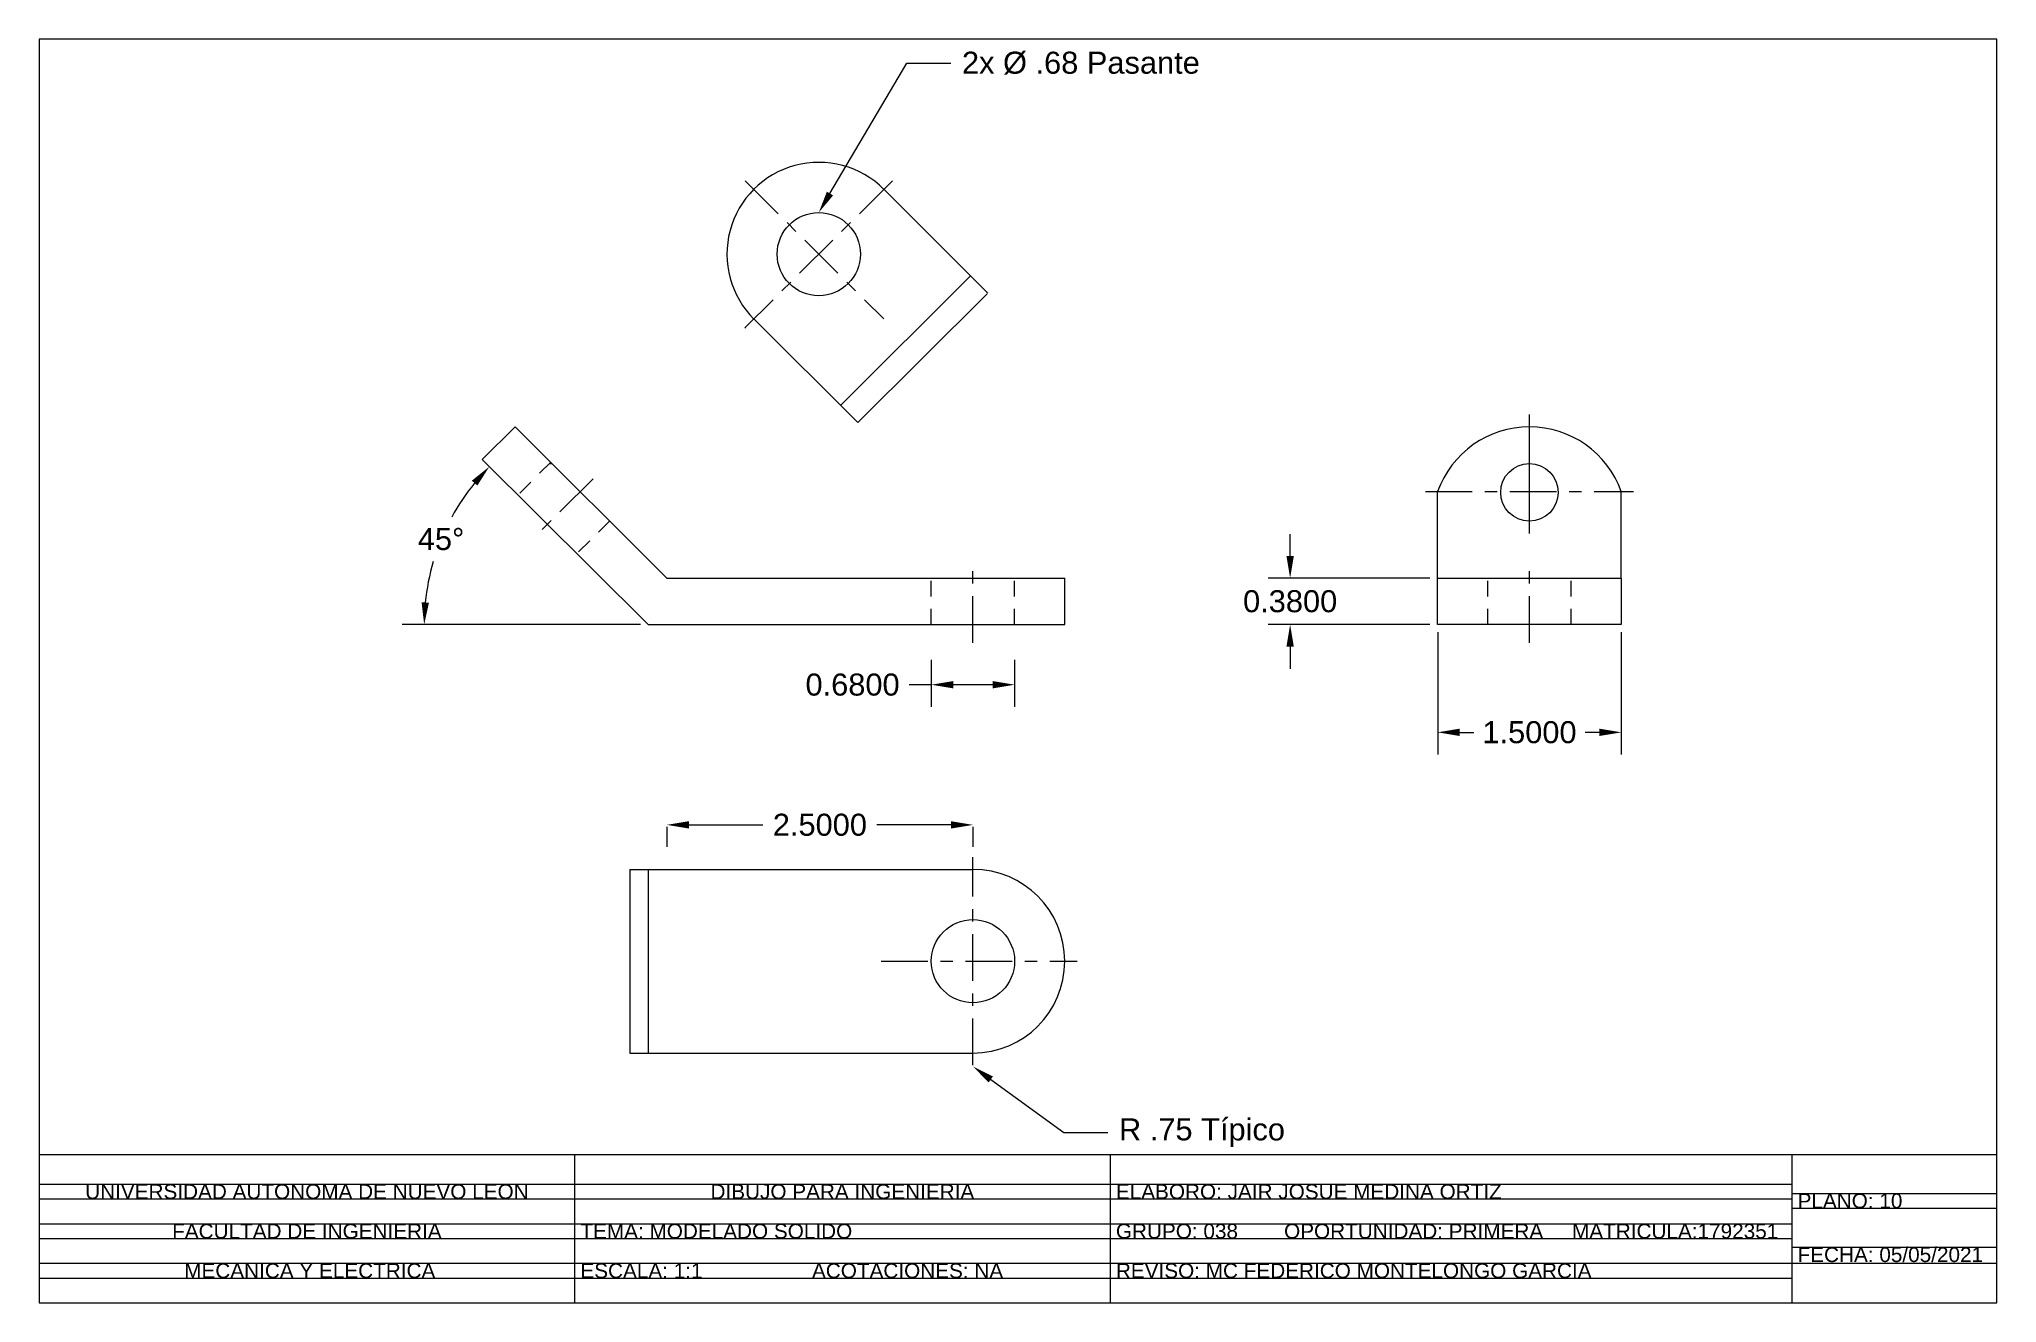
# Paper-space layout 'Plantilla en pulgadas' of a CAD drawing. Header units: inches. Extents: x 0.8 to 16.6, y 0.4 to 10.6.
# The model-space entities are those that its viewports show. They can reach past a viewport. Long polylines and large blocks are cut down to what shows.
import ezdxf
from ezdxf import colors
from ezdxf.entities.mleader import LeaderData, LeaderLine
from ezdxf.math import Vec2, Vec3

# ---------------------------------------------------------------- set-up
doc = ezdxf.new("R2010")
doc.units = ezdxf.units.IN
doc.header["$MEASUREMENT"] = 0
doc.linetypes.add('CENTER2', pattern=[1.125, 0.75, -0.125, 0.125, -0.125])
doc.linetypes.add('DASHED2', pattern=[0.375, 0.25, -0.125])
doc.styles.get("Standard").update_dxf_attribs({"font": 'arial.ttf'})
doc.linetypes.add('ZIGZAG', pattern='A,0.0001,-0.2,[131,ltypeshp.shx,S=0.2,R=0,X=-0.2,Y=0],-0.4,[131,ltypeshp.shx,S=0.2,R=180,X=0.2,Y=0],-0.2', length=0.8001)
doc.dimstyles.get("Standard").update_dxf_attribs({"dimtxt": 0.18, "dimasz": 0.18, "dimexe": 0.18, "dimexo": 0.0625, "dimgap": 0.09, "dimtad": 0, "dimtih": 1, "dimtoh": 1, "dimdec": 4, "dimzin": 0, "dimdsep": 46, "dimtxsty": 'Standard', "dimcen": 0.09, "dimadec": 0, "dimazin": 0, "dimtfac": 1, "dimtdec": 4, "dimtofl": 0, "dimtmove": 0, "dimatfit": 3, "dimfxl": 1, "dimtolj": 1, "dimtzin": 0, "dimarcsym": 0})

# ---------------------------------------------------------------- blocks, each defined once
blk = doc.blocks.new('*D26')
at = {"color": 0, "lineweight": -2, "ltscale": 0.5, "transparency": 16777216}
for p, q in [((105.356, 5.764), (105.356, 5.944)), ((106.498, 5.584), (105.176, 5.584)), ((106.498, 5.204), (105.176, 5.204)), ((105.356, 5.024), (105.356, 4.844))]:
    blk.add_line(p, q, dxfattribs=at)
at = {"color": 0, "ltscale": 0.5, "transparency": 16777216}
for points in [[(105.326, 5.764), (105.386, 5.764), (105.356, 5.584)], [(105.326, 5.024), (105.386, 5.024), (105.356, 5.204)]]:
    blk.add_solid(points, dxfattribs=at)
at = {"layer": 'Defpoints', "color": 0, "ltscale": 0.5, "transparency": 16777216}
for p in [(106.561, 5.584), (105.356, 5.204), (106.561, 5.204)]:
    blk.add_point(p, dxfattribs=at)
at = {"color": 0, "ltscale": 0.5, "transparency": 16777216, "insert": (105.356, 5.394), "char_height": 0.18, "attachment_point": 5}
blk.add_mtext('\\A1;0.3800', dxfattribs=at)
blk = doc.blocks.new('*D27')
at = {"color": 0, "lineweight": -2, "ltscale": 0.5, "transparency": 16777216}
for p, q in [((102.425, 4.915), (102.425, 4.533)), ((103.105, 4.915), (103.105, 4.533)), ((102.425, 4.713), (102.245, 4.713)), ((102.925, 4.713), (102.605, 4.713))]:
    blk.add_line(p, q, dxfattribs=at)
at = {"color": 0, "ltscale": 0.5, "transparency": 16777216}
for points in [[(102.605, 4.743), (102.605, 4.683), (102.425, 4.713)], [(102.925, 4.743), (102.925, 4.683), (103.105, 4.713)]]:
    blk.add_solid(points, dxfattribs=at)
at = {"layer": 'Defpoints', "color": 0, "ltscale": 0.5, "transparency": 16777216}
for p in [(102.425, 4.978), (103.105, 4.978), (102.425, 4.713)]:
    blk.add_point(p, dxfattribs=at)
at = {"color": 0, "ltscale": 0.5, "transparency": 16777216, "insert": (101.782, 4.713), "char_height": 0.18, "attachment_point": 5}
blk.add_mtext('\\A1;0.6800', dxfattribs=at)
blk = doc.blocks.new('*D28')
at = {"color": 0, "lineweight": -2, "ltscale": 0.5, "transparency": 16777216}
blk.add_line((100.051, 5.204), (98.103, 5.204), dxfattribs=at)
for start, end in [(140.8313, 151.2931), (163.625, 174.3618)]:
    blk.add_arc((100.113, 5.204), 1.83, start, end, dxfattribs=at)
at = {"color": 0, "ltscale": 0.5, "transparency": 16777216}
for points in [[(98.672, 6.38), (98.717, 6.34), (98.815, 6.494)], [(98.322, 5.383), (98.262, 5.386), (98.283, 5.204)]]:
    blk.add_solid(points, dxfattribs=at)
at = {"layer": 'Defpoints', "color": 0, "ltscale": 0.5, "transparency": 16777216}
for p in [(98.757, 6.552), (98.526, 6.116), (100.113, 5.204), (100.113, 5.204), (103.515, 5.204)]:
    blk.add_point(p, dxfattribs=at)
at = {"color": 0, "ltscale": 0.5, "transparency": 16777216, "insert": (98.421, 5.902), "char_height": 0.18, "attachment_point": 5}
blk.add_mtext('\\A1;45°', dxfattribs=at)
blk = doc.blocks.new('*D29')
at = {"color": 0, "lineweight": -2, "ltscale": 0.5, "transparency": 16777216}
for p, q in [((106.561, 5.142), (106.561, 4.144)), ((108.061, 5.142), (108.061, 4.144)), ((106.741, 4.324), (106.856, 4.324)), ((107.881, 4.324), (107.765, 4.324))]:
    blk.add_line(p, q, dxfattribs=at)
at = {"color": 0, "ltscale": 0.5, "transparency": 16777216}
for points in [[(106.741, 4.354), (106.741, 4.294), (106.561, 4.324)], [(107.881, 4.354), (107.881, 4.294), (108.061, 4.324)]]:
    blk.add_solid(points, dxfattribs=at)
at = {"layer": 'Defpoints', "color": 0, "ltscale": 0.5, "transparency": 16777216}
for p in [(106.561, 5.204), (108.061, 5.204), (106.561, 4.324)]:
    blk.add_point(p, dxfattribs=at)
at = {"color": 0, "ltscale": 0.5, "transparency": 16777216, "insert": (107.311, 4.324), "char_height": 0.18, "attachment_point": 5}
blk.add_mtext('\\A1;1.5000', dxfattribs=at)
blk = doc.blocks.new('*D31')
at = {"color": 0, "lineweight": -2, "ltscale": 0.5, "transparency": 16777216}
for p, q in [((100.265, 3.552), (100.265, 3.388)), ((100.445, 3.568), (101.05, 3.568)), ((102.585, 3.568), (101.98, 3.568)), ((102.765, 3.552), (102.765, 3.388))]:
    blk.add_line(p, q, dxfattribs=at)
at = {"color": 0, "ltscale": 0.5, "transparency": 16777216}
for points in [[(100.445, 3.598), (100.445, 3.538), (100.265, 3.568)], [(102.585, 3.598), (102.585, 3.538), (102.765, 3.568)]]:
    blk.add_solid(points, dxfattribs=at)
at = {"layer": 'Defpoints', "color": 0, "ltscale": 0.5, "transparency": 16777216}
for p in [(100.265, 3.614), (100.265, 3.568), (102.765, 3.614)]:
    blk.add_point(p, dxfattribs=at)
at = {"color": 0, "ltscale": 0.5, "transparency": 16777216, "insert": (101.515, 3.568), "char_height": 0.18, "attachment_point": 5}
blk.add_mtext('\\A1;2.5000', dxfattribs=at)

msp = doc.modelspace()

# ---------------------------------------------------------------- linework, layer by layer
at = {"linetype": 'CENTER2', "ltscale": 0.5}
for p, q in [((102.10847, 8.83005), (100.90362, 7.63074)), ((100.90412, 8.83056), (102.03715, 7.70085)), ((99.66332, 6.39615), (99.18239, 5.91743)), ((106.46059, 6.29033), (108.16059, 6.29033)), ((102.76515, 5.05426), (102.76515, 5.73426)), ((107.31059, 5.05426), (107.31059, 5.73426)), ((102.76515, 1.60426), (102.76515, 3.30426)), ((102.01515, 2.45426), (103.61515, 2.45426))]:
    msp.add_line(p, q, dxfattribs=at)
at = {"ltscale": 0.5}
for p, q in [((102.10847, 8.83005), (102.10834, 8.83019)), ((100.97895, 8.76395), (100.97493, 8.75995)), ((102.88738, 7.91222), (102.03359, 8.7635)), ((102.74575, 8.05343), (101.68264, 6.99521)), ((101.82427, 6.854), (100.97449, 7.70129)), ((100.90802, 7.62635), (100.90388, 7.63047)), ((107.31059, 5.94925), (107.31059, 6.91988)), ((99.0259, 6.81988), (98.75658, 6.5518)), ((100.26515, 5.58426), (99.0259, 6.81988)), ((98.75658, 6.5518), (100.11323, 5.20426)), ((99.30485, 6.51905), (99.32761, 6.51905)), ((106.56059, 5.58426), (106.56059, 6.29033)), ((108.06059, 5.58426), (108.06059, 6.29033)), ((99.79246, 6.04925), (99.79879, 6.04925)), ((100.26515, 5.58426), (103.51515, 5.58426)), ((103.51515, 5.20426), (103.51515, 5.58426)), ((106.56059, 5.20426), (106.56059, 5.58426)), ((106.56059, 5.58426), (108.06059, 5.58426)), ((108.06059, 5.58426), (108.06059, 5.20426)), ((100.11323, 5.20426), (103.51515, 5.20426)), ((108.06059, 5.20426), (106.56059, 5.20426)), ((99.96323, 3.20426), (102.76515, 3.20426)), ((100.11323, 3.20426), (100.11323, 1.70417)), ((99.96323, 1.70426), (102.76515, 1.70426))]:
    msp.add_line(p, q, dxfattribs=at)
at = {"linetype": 'DASHED2', "ltscale": 0.5}
for p, q in [((101.26709, 8.47227), (101.26527, 8.47046)), ((101.74682, 7.99033), (101.745, 7.98852)), ((99.31624, 6.53039), (99.04582, 6.26122)), ((99.79778, 6.05026), (99.52555, 5.77928)), ((102.42515, 5.20426), (102.42515, 5.58426)), ((103.10515, 5.20426), (103.10515, 5.58426)), ((106.97059, 5.20426), (106.97059, 5.58426)), ((107.65059, 5.20426), (107.65059, 5.58426))]:
    msp.add_line(p, q, dxfattribs=at)
at = {"linetype": 'ZIGZAG', "ltscale": 0.3}
for p, q in [((102.88216, 7.90703), (101.82427, 6.854)), ((99.96323, 3.20426), (99.96323, 1.70417))]:
    msp.add_line(p, q, dxfattribs=at)
at = {"ltscale": 0.5}
for centre, radius in [((101.50604, 8.2304), 0.34), ((107.31059, 6.28415), 0.2349), ((102.76515, 2.45426), 0.34)]:
    msp.add_circle(centre, radius, dxfattribs=at)
for centre, radius, start, end in [((101.50604, 8.2304), 0.75001, 44.867909, 225.300472), ((101.50604, 8.2304), 0.85001, 44.867909, 44.881029), ((101.50604, 8.2304), 0.85001, 224.867909, 225.300472), ((107.31059, 6.024), 0.79588, 19.550309, 160.449691), ((102.76515, 2.45426), 0.75, 270, 90)]:
    msp.add_arc(centre, radius, start, end, dxfattribs=at)

# ---------------------------------------------------------------- dimensions: what is measured, and where the dimension line sits
dim = msp.add_angular_dim_2l(base=(98.52642, 6.11566), line1=((98.75658, 6.5518), (100.11323, 5.20426)), line2=((100.11323, 5.20426), (103.51515, 5.20426)), dimstyle='Standard', dxfattribs=at)
dim.commit()
dim.dimension.update_dxf_attribs({"geometry": '*D28', "text_midpoint": (98.42142, 5.90169)})
dim = msp.add_linear_dim(base=(105.35603, 5.20426), p1=(106.56059, 5.58426), p2=(106.56059, 5.20426), angle=90, dimstyle='Standard', dxfattribs=at)
dim.commit()
dim.dimension.update_dxf_attribs({"geometry": '*D26', "text_midpoint": (105.35603, 5.39426)})
for base, p1, p2, picture, middle in [((106.56059, 4.32399), (108.06059, 5.20426), (106.56059, 5.20426), '*D29', (107.31059, 4.32399)), ((102.42515, 4.71343), (103.10515, 4.9777), (102.42515, 4.9777), '*D27', (101.78183, 4.71343)), ((100.26515, 3.56845), (102.76515, 3.61433), (100.26515, 3.61433), '*D31', (101.51515, 3.56845))]:
    dim = msp.add_linear_dim(base=base, p1=p1, p2=p2, dimstyle='Standard', dxfattribs=at)
    dim.commit()
    dim.dimension.update_dxf_attribs({"geometry": picture, "text_midpoint": middle})

# ---------------------------------------------------------------- leaders
ml = msp.add_multileader_mtext('Standard', dxfattribs=at)
ml.set_content('2x %%C .68 Pasante', color=256)
ml.set_leader_properties()
ml.build(insert=Vec2(0, 0))
ml.multileader.update_dxf_attribs({"dogleg_length": 0.36, "arrow_head_size": 0.18})
ctx = ml.context
ctx.base_point, ctx.char_height, ctx.arrow_head_size, ctx.landing_gap_size, ctx.plane_origin = Vec3(102.58564, 9.79081), 0.18, 0.18, 0.09, Vec3(101.50604, 8.2304)
notes = []
notes.append((ctx, [(0, (1, 1, 0), (102.22564, 9.79081), (1, 0), 0.36, [(0, [(101.50604, 8.57026)], 0, [])])]))
ctx.mtext.insert, ctx.mtext.width, ctx.mtext.flow_direction = Vec3(102.67564, 9.88443), 2.4131565, 5
ml = msp.add_multileader_mtext('Standard', dxfattribs=at)
ml.set_content('R .75 Típico', color=256)
ml.set_leader_properties()
ml.build(insert=Vec2(0, 0))
ml.multileader.update_dxf_attribs({"dogleg_length": 0.36, "arrow_head_size": 0.18})
ctx = ml.context
ctx.base_point, ctx.char_height, ctx.arrow_head_size, ctx.landing_gap_size, ctx.plane_origin = Vec3(103.86811, 1.05549), 0.18, 0.18, 0.09, Vec3(102.76515, 1.70426)
notes.append((ctx, [(0, (1, 1, 0), (103.50811, 1.05549), (1, 0), 0.36, [(0, [(102.76515, 1.59388)], 0, [])])]))
ctx.mtext.insert, ctx.mtext.width, ctx.mtext.flow_direction = Vec3(103.95811, 1.17048), 1.8559785, 5
for ctx, leaders in notes:
    for number, flags, end, landing, length, lines in leaders:
        leader = LeaderData()
        leader.index, (leader.has_last_leader_line, leader.has_dogleg_vector, leader.attachment_direction) = number, flags
        leader.last_leader_point, leader.dogleg_vector, leader.dogleg_length = Vec3(end), Vec3(landing), length
        for number, points, colour, breaks in lines:
            line = LeaderLine()
            line.index, line.vertices, line.color, line.breaks = number, Vec3.list(points), colors.encode_raw_color(colour), breaks
            leader.lines.append(line)
        ctx.leaders.append(leader)

psp = doc.layouts.new('Plantilla en pulgadas')

# ---------------------------------------------------------------- linework, layer by layer
for p, q in [((16.61, 10.61), (0.78, 10.61)), ((0.78, 10.61), (0.78, 0.39)), ((16.61, 0.39), (16.61, 10.61)), ((0.78, 1.59), (16.61, 1.59)), ((5.11, 1.59), (5.11, 0.39)), ((9.44, 1.59), (9.44, 0.39)), ((14.952, 1.59), (14.952, 0.39)), ((0.78, 1.35), (14.952, 1.35)), ((14.952, 1.275), (16.61, 1.275)), ((0.78, 1.23), (14.952, 1.23)), ((14.952, 1.155), (16.61, 1.155)), ((0.78, 1.03), (14.952, 1.03)), ((0.78, 0.91), (14.952, 0.91)), ((14.952, 0.84), (16.61, 0.84)), ((0.78, 0.71), (16.61, 0.71)), ((0.78, 0.59), (14.952, 0.59)), ((0.78, 0.39), (16.61, 0.39))]:
    psp.add_line(p, q)

# ---------------------------------------------------------------- texts
at = {"char_height": 0.12, "attachment_point": 1}
for s, width, insert in [('\\pxqc;UNIVERSIDAD AUTONOMA DE NUEVO LEON', 4.33, (0.78, 1.35)), ('\\pxqc;DIBUJO PARA INGENIERIA', 4.33, (5.11, 1.35)), (' ELABORO: JAIR JOSUE MEDINA ORTIZ', 5.512, (9.44, 1.35)), (' PLANO: 10', 1.658, (14.952, 1.275)), ('\\pxqc;FACULTAD DE INGENIERIA ', 4.33, (0.78, 1.03)), (' TEMA: MODELADO SOLIDO', 4.33, (5.11, 1.03)), (' GRUPO: 038        OPORTUNIDAD: PRIMERA     MATRICULA:1792351', 5.512, (9.44, 1.03)), (' FECHA: 05/05/2021', 1.658, (14.952, 0.84)), ('\\pxqc; MECANICA Y ELECTRICA', 4.33, (0.78, 0.71)), (' ESCALA: 1:1                   ACOTACIONES: NA', 4.33, (5.11, 0.71)), (' REVISO: MC FEDERICO MONTELONGO GARCIA', 5.512, (9.44, 0.71))]:
    psp.add_mtext_dynamic_manual_height_columns(s, width=width, gutter_width=1, heights=[0], dxfattribs=dict(at, insert=insert))

# ---------------------------------------------------------------- viewports
at = {"layer": '0', "view_target_point": (81.28732, 8.96642)}
psp.add_viewport(center=(8.695, 6.1), size=(15.83, 9.02), view_center_point=(21.84591, -3.53528), view_height=9.1112165, dxfattribs=at)

doc.saveas('drawing.dxf')
